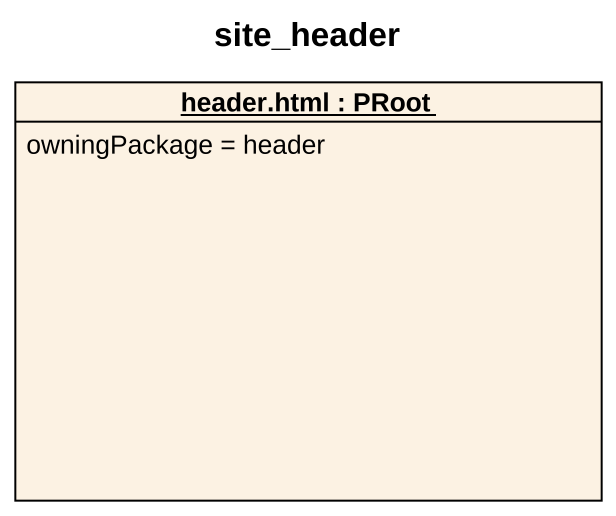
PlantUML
@startuml
title site_header
hide circle
hide empty members
object "header.html : PRoot" as header_html {
  owningPackage = header
}
@enduml
